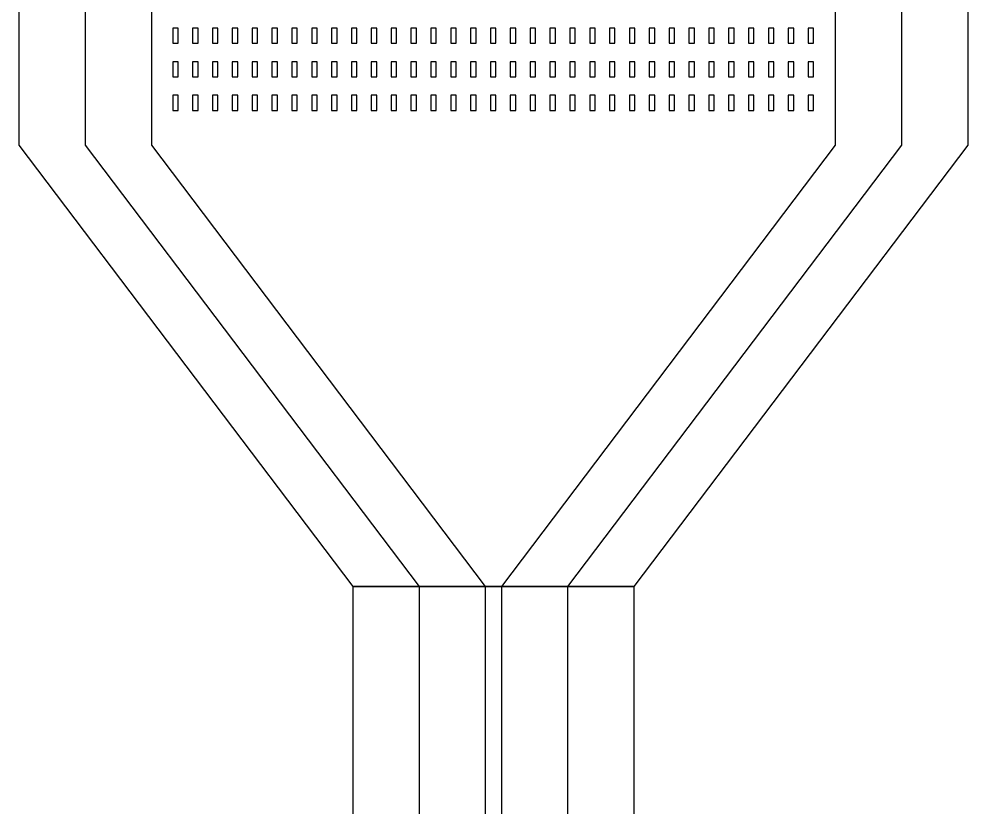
# Model space of a CAD drawing. Extents: x -7000 to 3750, y -6210 to 6210.
# Drawn here: x -4230.06 to -4208.55, y 3325.01 to 3342.86 of the extents above; entities that cross this region are included whole.
import ezdxf

# ---------------------------------------------------------------- set-up
doc = ezdxf.new("R2010")
doc.units = 0

msp = doc.modelspace()

# ---------------------------------------------------------------- linework, layer by layer
at = {"layer": 'HBSiProtectLayer'}
for points in [[(-4217.621, 3330), (-4210.053, 3340), (-4210.053, 3359.987), (-4228.561, 3359.987), (-4228.561, 3340), (-4220.993, 3330)], [(-4220.993, 2770), (-4217.621, 2770), (-4217.621, 3330), (-4220.993, 3330)]]:
    msp.add_lwpolyline(points, close=True, dxfattribs=at)
at = {"layer": 'HoleLayer'}
for points in [[(-4226.4535, 3342.309), (-4226.4535, 3342.651), (-4226.5775, 3342.651), (-4226.5775, 3342.309)], [(-4226.0035, 3342.309), (-4226.0035, 3342.651), (-4226.1275, 3342.651), (-4226.1275, 3342.309)], [(-4225.5535, 3342.309), (-4225.5535, 3342.651), (-4225.6775, 3342.651), (-4225.6775, 3342.309)], [(-4225.1035, 3342.309), (-4225.1035, 3342.651), (-4225.2275, 3342.651), (-4225.2275, 3342.309)], [(-4224.6535, 3342.309), (-4224.6535, 3342.651), (-4224.7775, 3342.651), (-4224.7775, 3342.309)], [(-4224.2035, 3342.309), (-4224.2035, 3342.651), (-4224.3275, 3342.651), (-4224.3275, 3342.309)], [(-4223.7535, 3342.309), (-4223.7535, 3342.651), (-4223.8775, 3342.651), (-4223.8775, 3342.309)], [(-4223.3035, 3342.309), (-4223.3035, 3342.651), (-4223.4275, 3342.651), (-4223.4275, 3342.309)], [(-4222.8535, 3342.309), (-4222.8535, 3342.651), (-4222.9775, 3342.651), (-4222.9775, 3342.309)], [(-4222.4035, 3342.309), (-4222.4035, 3342.651), (-4222.5275, 3342.651), (-4222.5275, 3342.309)], [(-4221.9535, 3342.309), (-4221.9535, 3342.651), (-4222.0775, 3342.651), (-4222.0775, 3342.309)], [(-4221.5035, 3342.309), (-4221.5035, 3342.651), (-4221.6275, 3342.651), (-4221.6275, 3342.309)], [(-4221.0535, 3342.309), (-4221.0535, 3342.651), (-4221.1775, 3342.651), (-4221.1775, 3342.309)], [(-4220.6035, 3342.309), (-4220.6035, 3342.651), (-4220.7275, 3342.651), (-4220.7275, 3342.309)], [(-4220.1535, 3342.309), (-4220.1535, 3342.651), (-4220.2775, 3342.651), (-4220.2775, 3342.309)], [(-4219.7035, 3342.309), (-4219.7035, 3342.651), (-4219.8275, 3342.651), (-4219.8275, 3342.309)], [(-4219.2535, 3342.309), (-4219.2535, 3342.651), (-4219.3775, 3342.651), (-4219.3775, 3342.309)], [(-4218.8035, 3342.309), (-4218.8035, 3342.651), (-4218.9275, 3342.651), (-4218.9275, 3342.309)], [(-4218.3535, 3342.309), (-4218.3535, 3342.651), (-4218.4775, 3342.651), (-4218.4775, 3342.309)], [(-4217.9035, 3342.309), (-4217.9035, 3342.651), (-4218.0275, 3342.651), (-4218.0275, 3342.309)], [(-4217.4535, 3342.309), (-4217.4535, 3342.651), (-4217.5775, 3342.651), (-4217.5775, 3342.309)], [(-4217.0035, 3342.309), (-4217.0035, 3342.651), (-4217.1275, 3342.651), (-4217.1275, 3342.309)], [(-4216.5535, 3342.309), (-4216.5535, 3342.651), (-4216.6775, 3342.651), (-4216.6775, 3342.309)], [(-4216.1035, 3342.309), (-4216.1035, 3342.651), (-4216.2275, 3342.651), (-4216.2275, 3342.309)], [(-4215.6535, 3342.309), (-4215.6535, 3342.651), (-4215.7775, 3342.651), (-4215.7775, 3342.309)], [(-4215.2035, 3342.309), (-4215.2035, 3342.651), (-4215.3275, 3342.651), (-4215.3275, 3342.309)], [(-4214.7535, 3342.309), (-4214.7535, 3342.651), (-4214.8775, 3342.651), (-4214.8775, 3342.309)], [(-4214.3035, 3342.309), (-4214.3035, 3342.651), (-4214.4275, 3342.651), (-4214.4275, 3342.309)], [(-4213.8535, 3342.309), (-4213.8535, 3342.651), (-4213.9775, 3342.651), (-4213.9775, 3342.309)], [(-4213.4035, 3342.309), (-4213.4035, 3342.651), (-4213.5275, 3342.651), (-4213.5275, 3342.309)], [(-4212.9535, 3342.309), (-4212.9535, 3342.651), (-4213.0775, 3342.651), (-4213.0775, 3342.309)], [(-4212.5035, 3342.309), (-4212.5035, 3342.651), (-4212.6275, 3342.651), (-4212.6275, 3342.309)], [(-4212.0535, 3342.309), (-4212.0535, 3342.651), (-4212.1775, 3342.651), (-4212.1775, 3342.309)], [(-4226.4535, 3341.549), (-4226.4535, 3341.891), (-4226.5775, 3341.891), (-4226.5775, 3341.549)], [(-4226.0035, 3341.549), (-4226.0035, 3341.891), (-4226.1275, 3341.891), (-4226.1275, 3341.549)], [(-4225.5535, 3341.549), (-4225.5535, 3341.891), (-4225.6775, 3341.891), (-4225.6775, 3341.549)], [(-4225.1035, 3341.549), (-4225.1035, 3341.891), (-4225.2275, 3341.891), (-4225.2275, 3341.549)], [(-4224.6535, 3341.549), (-4224.6535, 3341.891), (-4224.7775, 3341.891), (-4224.7775, 3341.549)], [(-4224.2035, 3341.549), (-4224.2035, 3341.891), (-4224.3275, 3341.891), (-4224.3275, 3341.549)], [(-4223.7535, 3341.549), (-4223.7535, 3341.891), (-4223.8775, 3341.891), (-4223.8775, 3341.549)], [(-4223.3035, 3341.549), (-4223.3035, 3341.891), (-4223.4275, 3341.891), (-4223.4275, 3341.549)], [(-4222.8535, 3341.549), (-4222.8535, 3341.891), (-4222.9775, 3341.891), (-4222.9775, 3341.549)], [(-4222.4035, 3341.549), (-4222.4035, 3341.891), (-4222.5275, 3341.891), (-4222.5275, 3341.549)], [(-4221.9535, 3341.549), (-4221.9535, 3341.891), (-4222.0775, 3341.891), (-4222.0775, 3341.549)], [(-4221.5035, 3341.549), (-4221.5035, 3341.891), (-4221.6275, 3341.891), (-4221.6275, 3341.549)], [(-4221.0535, 3341.549), (-4221.0535, 3341.891), (-4221.1775, 3341.891), (-4221.1775, 3341.549)], [(-4220.6035, 3341.549), (-4220.6035, 3341.891), (-4220.7275, 3341.891), (-4220.7275, 3341.549)], [(-4220.1535, 3341.549), (-4220.1535, 3341.891), (-4220.2775, 3341.891), (-4220.2775, 3341.549)], [(-4219.7035, 3341.549), (-4219.7035, 3341.891), (-4219.8275, 3341.891), (-4219.8275, 3341.549)], [(-4219.2535, 3341.549), (-4219.2535, 3341.891), (-4219.3775, 3341.891), (-4219.3775, 3341.549)], [(-4218.8035, 3341.549), (-4218.8035, 3341.891), (-4218.9275, 3341.891), (-4218.9275, 3341.549)], [(-4218.3535, 3341.549), (-4218.3535, 3341.891), (-4218.4775, 3341.891), (-4218.4775, 3341.549)], [(-4217.9035, 3341.549), (-4217.9035, 3341.891), (-4218.0275, 3341.891), (-4218.0275, 3341.549)], [(-4217.4535, 3341.549), (-4217.4535, 3341.891), (-4217.5775, 3341.891), (-4217.5775, 3341.549)], [(-4217.0035, 3341.549), (-4217.0035, 3341.891), (-4217.1275, 3341.891), (-4217.1275, 3341.549)], [(-4216.5535, 3341.549), (-4216.5535, 3341.891), (-4216.6775, 3341.891), (-4216.6775, 3341.549)], [(-4216.1035, 3341.549), (-4216.1035, 3341.891), (-4216.2275, 3341.891), (-4216.2275, 3341.549)], [(-4215.6535, 3341.549), (-4215.6535, 3341.891), (-4215.7775, 3341.891), (-4215.7775, 3341.549)], [(-4215.2035, 3341.549), (-4215.2035, 3341.891), (-4215.3275, 3341.891), (-4215.3275, 3341.549)], [(-4214.7535, 3341.549), (-4214.7535, 3341.891), (-4214.8775, 3341.891), (-4214.8775, 3341.549)], [(-4214.3035, 3341.549), (-4214.3035, 3341.891), (-4214.4275, 3341.891), (-4214.4275, 3341.549)], [(-4213.8535, 3341.549), (-4213.8535, 3341.891), (-4213.9775, 3341.891), (-4213.9775, 3341.549)], [(-4213.4035, 3341.549), (-4213.4035, 3341.891), (-4213.5275, 3341.891), (-4213.5275, 3341.549)], [(-4212.9535, 3341.549), (-4212.9535, 3341.891), (-4213.0775, 3341.891), (-4213.0775, 3341.549)], [(-4212.5035, 3341.549), (-4212.5035, 3341.891), (-4212.6275, 3341.891), (-4212.6275, 3341.549)], [(-4212.0535, 3341.549), (-4212.0535, 3341.891), (-4212.1775, 3341.891), (-4212.1775, 3341.549)], [(-4226.4535, 3340.789), (-4226.4535, 3341.131), (-4226.5775, 3341.131), (-4226.5775, 3340.789)], [(-4226.0035, 3340.789), (-4226.0035, 3341.131), (-4226.1275, 3341.131), (-4226.1275, 3340.789)], [(-4225.5535, 3340.789), (-4225.5535, 3341.131), (-4225.6775, 3341.131), (-4225.6775, 3340.789)], [(-4225.1035, 3340.789), (-4225.1035, 3341.131), (-4225.2275, 3341.131), (-4225.2275, 3340.789)], [(-4224.6535, 3340.789), (-4224.6535, 3341.131), (-4224.7775, 3341.131), (-4224.7775, 3340.789)], [(-4224.2035, 3340.789), (-4224.2035, 3341.131), (-4224.3275, 3341.131), (-4224.3275, 3340.789)], [(-4223.7535, 3340.789), (-4223.7535, 3341.131), (-4223.8775, 3341.131), (-4223.8775, 3340.789)], [(-4223.3035, 3340.789), (-4223.3035, 3341.131), (-4223.4275, 3341.131), (-4223.4275, 3340.789)], [(-4222.8535, 3340.789), (-4222.8535, 3341.131), (-4222.9775, 3341.131), (-4222.9775, 3340.789)], [(-4222.4035, 3340.789), (-4222.4035, 3341.131), (-4222.5275, 3341.131), (-4222.5275, 3340.789)], [(-4221.9535, 3340.789), (-4221.9535, 3341.131), (-4222.0775, 3341.131), (-4222.0775, 3340.789)], [(-4221.5035, 3340.789), (-4221.5035, 3341.131), (-4221.6275, 3341.131), (-4221.6275, 3340.789)], [(-4221.0535, 3340.789), (-4221.0535, 3341.131), (-4221.1775, 3341.131), (-4221.1775, 3340.789)], [(-4220.6035, 3340.789), (-4220.6035, 3341.131), (-4220.7275, 3341.131), (-4220.7275, 3340.789)], [(-4220.1535, 3340.789), (-4220.1535, 3341.131), (-4220.2775, 3341.131), (-4220.2775, 3340.789)], [(-4219.7035, 3340.789), (-4219.7035, 3341.131), (-4219.8275, 3341.131), (-4219.8275, 3340.789)], [(-4219.2535, 3340.789), (-4219.2535, 3341.131), (-4219.3775, 3341.131), (-4219.3775, 3340.789)], [(-4218.8035, 3340.789), (-4218.8035, 3341.131), (-4218.9275, 3341.131), (-4218.9275, 3340.789)], [(-4218.3535, 3340.789), (-4218.3535, 3341.131), (-4218.4775, 3341.131), (-4218.4775, 3340.789)], [(-4217.9035, 3340.789), (-4217.9035, 3341.131), (-4218.0275, 3341.131), (-4218.0275, 3340.789)], [(-4217.4535, 3340.789), (-4217.4535, 3341.131), (-4217.5775, 3341.131), (-4217.5775, 3340.789)], [(-4217.0035, 3340.789), (-4217.0035, 3341.131), (-4217.1275, 3341.131), (-4217.1275, 3340.789)], [(-4216.5535, 3340.789), (-4216.5535, 3341.131), (-4216.6775, 3341.131), (-4216.6775, 3340.789)], [(-4216.1035, 3340.789), (-4216.1035, 3341.131), (-4216.2275, 3341.131), (-4216.2275, 3340.789)], [(-4215.6535, 3340.789), (-4215.6535, 3341.131), (-4215.7775, 3341.131), (-4215.7775, 3340.789)], [(-4215.2035, 3340.789), (-4215.2035, 3341.131), (-4215.3275, 3341.131), (-4215.3275, 3340.789)], [(-4214.7535, 3340.789), (-4214.7535, 3341.131), (-4214.8775, 3341.131), (-4214.8775, 3340.789)], [(-4214.3035, 3340.789), (-4214.3035, 3341.131), (-4214.4275, 3341.131), (-4214.4275, 3340.789)], [(-4213.8535, 3340.789), (-4213.8535, 3341.131), (-4213.9775, 3341.131), (-4213.9775, 3340.789)], [(-4213.4035, 3340.789), (-4213.4035, 3341.131), (-4213.5275, 3341.131), (-4213.5275, 3340.789)], [(-4212.9535, 3340.789), (-4212.9535, 3341.131), (-4213.0775, 3341.131), (-4213.0775, 3340.789)], [(-4212.5035, 3340.789), (-4212.5035, 3341.131), (-4212.6275, 3341.131), (-4212.6275, 3340.789)], [(-4212.0535, 3340.789), (-4212.0535, 3341.131), (-4212.1775, 3341.131), (-4212.1775, 3340.789)]]:
    msp.add_lwpolyline(points, close=True, dxfattribs=at)
at = {"layer": 'NegLayer'}
for points in [[(-4216.121, 3330), (-4208.553, 3340), (-4208.553, 3361.487), (-4230.061, 3361.487), (-4230.061, 3340), (-4222.493, 3330)], [(-4216.121, 3330), (-4222.493, 3330), (-4222.493, 3285.028), (-4216.121, 3285.028)]]:
    msp.add_lwpolyline(points, close=True, dxfattribs=at)
at = {"layer": 'SiLayer'}
for points in [[(-4219.121, 3330), (-4211.553, 3340), (-4211.553, 3358.487), (-4227.061, 3358.487), (-4227.061, 3340), (-4219.493, 3330)], [(-4219.121, 3330), (-4219.493, 3330), (-4219.493, 3285.028), (-4219.121, 3285.028)]]:
    msp.add_lwpolyline(points, close=True, dxfattribs=at)

doc.saveas('drawing.dxf')
